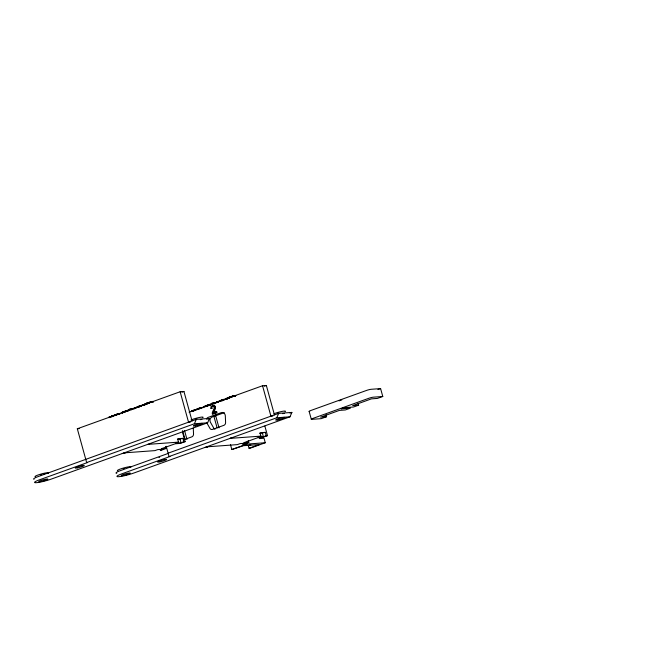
<?xml version="1.0" encoding="UTF-8"?>
<svg xmlns="http://www.w3.org/2000/svg" width="672" height="672" viewBox="0 0 672 672"><rect width="100%" height="100%" fill="white"/><g stroke="black" fill="none" stroke-linecap="round" stroke-linejoin="round"><path stroke-width="1.01" d="M213.587 403.536L212.512 403.528M137.5 407.501L138.02 407.232M216.661 402.772L217.367 402.326M230.866 397.404L231.949 396.875M216.846 411.692L213.192 412.65L215.158 407.761A2.428 2.05 85.8 0 0 214.914 406.358L213.335 405.216L211.361 406.106A2.134 1.798 85.8 0 0 210.899 407.324L210.958 408.366L212.226 408.274M215.452 408.248L213.528 413.524M86.646 462.563L194.384 423.78L196.291 419.378L209.513 418.412L207.614 422.814L51.677 478.951A11.424 1.411 -15.4 0 1 36.389 482.689A11.424 1.411 -15.4 0 1 39.404 479.842L87.595 462.496L86.646 462.563L77.322 428.77L180.146 391.751L183.943 391.474L192.049 420.907M169.033 456.557L276.772 417.774L278.67 413.372L291.892 412.415L289.993 416.808L134.064 472.945A11.424 1.411 -15.4 0 1 118.776 476.692A11.424 1.411 -15.4 0 1 121.792 473.844L169.982 456.49L169.033 456.557L166.211 446.309M207.976 405.552L204.053 406.484L204.674 406.501M119.767 413.608L118.784 413.608M259.35 438.589L264.037 438.245L265.272 442.747L250.186 448.182L249.043 448.266L248.363 445.788L249.228 445.024M131.107 409.609L129.78 409.592M139.163 406.736C134.341 407.744 141.926 404.452 141.162 406.19M191.596 411.6L193.25 411.012M223.474 400.05L220.424 400.63L222.13 400.529C215.888 402.209 224.137 398.429 223.314 400.201L224.154 399.974M225.263 398.975L228.556 397.639L228.74 398.32M207.312 405.728L205.909 406.258M125.462 411.642L121.674 412.448L122.464 413.188M109.208 416.993L110.771 416.539M213.427 406.358L214.435 405.989L215.284 406.476L212.159 406.451A1.394 1.176 85.8 0 0 211.722 407.484L211.806 408.173L210.958 408.366M142.741 405.56L144.203 405.065M202.6 407.56L198.853 408.299L199.046 408.971L200.584 408.391M129.478 410.071L129.284 409.391L129.856 409.189L134.652 408.248M211.873 404.065L211.688 403.385L216.787 402.209M144.673 404.863L145.992 404.41M227.069 398.857L228.068 398.496M149.302 402.335L149.503 402.486M117.818 414.515L116.642 414.977L116.458 414.305L120.506 413.347L119.952 413.666M199.282 408.668L198.5 408.946M193.754 410.936L194.384 410.651M127.68 410.978L129.259 410.432M134.669 408.442L134.182 408.752L134.66 408.778M220.114 401.251L219.559 401.47M204.8 406.207L206.716 405.686M124.715 411.844L123.514 412.264M225.246 399.496L226.598 399.059M122.086 412.986L123.295 412.558M206.9 406.358L206.632 405.468L208.488 404.981M207.362 406.056L206.816 406.14L207.908 405.796M124.816 412.121L124.236 411.474L125.773 411.012L125.958 411.684M124.421 412.146L125.16 411.902M206.632 405.468L208.169 405.006L208.362 405.678M229.102 397.891L229.286 397.194L229.06 398.135M149.604 443.696L148.974 444.284M231.983 437.69L230.101 438.371L260.912 436.128L259.988 432.751L265.297 432.356L266.23 435.742L267.498 435.649L264.869 426.115M131.3 409.66L132.67 409.206M110.846 417.018L112.342 416.564L111.905 415.909L112.342 416.564M216.712 402.494L215.519 402.881M219.232 401.495C220.777 400.596 214.931 402.226 218.114 401.806M137.474 407.358L136.819 407.593M210.302 404.872L211.302 404.527M109.007 417.682L112.157 415.884M232.142 396.161L231.403 396.514L232.084 396.446M204.7 406.888L206.06 406.451M207.388 405.846L206.329 406.216M149.545 402.881L148.747 403.427M146.664 404.141L146.496 403.234L147.538 402.973L147.722 403.645M147.538 402.973L146.496 403.234M150.814 402.217L153.493 401.579C153.023 400.697 145.832 403.25 149.621 402.562M111.905 415.909L114.727 415.54M125.622 411.709L125.437 411.037L128.26 410.668L127.697 410.869M140.725 405.527L142.8 405.216M146.093 404.342L145.908 403.662L148.73 403.292L148.168 403.502M147.496 403.838L147.302 403.158L147.874 402.956L148.058 403.637M124.505 412.364L124.32 411.692L122.279 412.297L124.606 411.667M121.909 412.952L122.632 412.692L122.052 412.734M144.346 404.872L144.908 404.67L143.203 404.771L144.774 404.292M146.252 404.191L146.824 403.981L145.118 404.082L146.479 403.62L146.664 404.3M150.259 402.629L150.486 401.797M112.09 416.581L112.661 416.38M140.918 406.207L141.758 405.98M181.986 392.179L183.943 391.474M228.892 397.228L229.933 396.967L230.118 397.639L229.429 397.774M229.286 397.194L229.933 396.967M235.897 395.573L230.681 396.682L232.025 396.556M194.494 410.575L194.309 409.903L197.131 409.534M208.026 405.703L207.841 405.031L210.664 404.662L210.092 404.863M223.129 399.521L225.196 399.21M228.497 398.336L228.304 397.656L231.126 397.295M229.706 397.152L232.529 396.791M207.026 405.434L207.211 406.115M204.935 406.325L207.329 405.686M189.101 412.188L262.55 385.745L266.347 385.468L274.453 414.901M226.741 398.866L227.312 398.664L225.607 398.765L227.17 398.294M232.655 396.623L232.89 395.791M264.382 386.173L266.347 385.468M213.192 412.65L216.376 411.499L216.628 412.415L212.335 413.96C211.672 411.289 215.174 409.181 214.015 406.568M196.291 419.378L38.472 476.465A11.424 1.411 -15.4 0 0 34.012 479.287M214.46 413.557L217.039 412.633M224.272 412.658L212.008 417.077A3.536 2.974 85.8 0 0 210.336 422.092L213.931 428.434A2.932 2.47 85.8 0 0 215.065 429.156M207.589 419.11L209.513 418.412M177.425 439.58L182.918 438.362L183.851 441.748L185.111 441.655L182.49 432.121M183.322 439.925L191.814 436.867A2.932 2.47 85.8 0 0 193.528 433.986L193.284 428.131M182.918 438.362L177.601 438.749L178.534 442.134L175.703 443.15L181.02 442.764L183.851 441.748M165.908 446.468L166.438 448.375L161.532 450.139L160.264 450.232L163.094 449.215L157.777 449.602L154.946 450.618L124.127 452.869L125.395 452.777L122.245 453.55M185.111 441.655L180.205 443.419L175.148 443.789L161.372 448.745L166.438 448.375M168.101 453.18L278.67 413.372M168.067 453.466L120.859 470.459A11.424 1.411 -15.4 0 0 116.768 473.332M289.976 413.104L291.892 412.415M377.916 389.567L380.604 388.601L382.78 396.488L377.404 398.42L371.431 398.857L352.666 405.619L358.63 405.182L358.117 403.318M259.812 433.574L265.297 432.356M260.912 436.128L258.09 437.144L263.399 436.758L266.23 435.742M248.296 440.462L248.816 442.369L243.911 444.133L242.651 444.226L245.473 443.209L240.164 443.596L237.334 444.62L206.514 446.863L207.782 446.771L204.624 447.544M267.498 435.649L262.592 437.413L257.527 437.783L243.76 442.739L248.816 442.369M230.513 444.738L231.832 449.526L246.926 444.091L265.272 442.747M326.038 414.75L326.575 416.716L321.199 418.656L311.875 419.336A3.536 0.437 -15.4 0 1 312.799 418.454L368.684 398.328A3.536 0.437 -15.4 0 1 373.414 397.169L382.78 396.488M358.63 405.182L353.581 406.997L344.215 407.686L341.015 408.828L350.381 408.148L345.349 409.962L339.385 410.399L320.611 417.152L326.575 416.716M248.363 445.788L250.816 444.906M249.043 448.266L259.417 444.536L243.348 445.704L231.832 449.526M147.025 403.78L147.143 402.998M339.066 400.856L341.813 399.882M150.696 402.167L151.435 401.906L150.234 401.99M233.092 396.161L233.839 395.9L232.63 395.984M233.218 396.211L235.301 395.791L235.486 396.463M124.631 411.986L123.934 412.222M114.82 414.935L116.609 414.54M136.618 407.576C139.003 406.602 132.678 408.047 135.5 407.845M114.677 415.632L116.08 415.22M197.072 409.626L198.484 409.214M134.064 408.593L133.123 408.887M214.099 403.502L215.401 403.116M140.204 406.451L139.02 406.93M220.718 401.125L219.954 401.52M40.622 474.793L41.286 474.575M123.329 468.678L124.018 468.468M135.316 408.206L136.727 407.837M116.18 415.01L116.105 414.952M217.711 402.209L218.77 401.906M215.452 402.83C218.123 402.15 212.562 402.385 213.73 403.763M222.894 400.361L221.836 400.823L221.651 400.151M195.569 419.026L196.745 418.698M277.956 413.02L278.536 412.843M140.708 405.644L140.339 405.947M118.742 414.078L118.037 414.187M201.138 408.072L200.441 408.181L201.113 407.996M132.754 408.92C136.03 408.215 130.334 408.257 131.334 409.769M118.717 414.002L118.07 414.17M212.033 404.074L211.588 404.191M228.875 397.614L227.917 398.076M193.166 410.533L191.73 411.02M126.092 410.987L124.236 411.474M118.549 414.296L119.91 414.011M146.345 404.326L146.16 403.645L144.925 403.998L144.404 404.25L144.623 404.964M194.746 410.558L194.552 409.878L193.318 410.239L192.797 410.483L193.015 411.197M144.438 404.292L142.859 404.981M110.435 416.531L108.856 417.228M192.83 410.525L191.26 411.222M118.549 413.658L116.458 414.305M129.41 410.138L128.965 410.239M201.306 408.198L201.986 408.055M218.165 401.89L216.392 402.066L220.114 401.008M212.184 403.586L209.647 404.452L210.722 404.46M201.188 407.602L198.853 408.299M135.416 407.971L133.997 408.072L137.483 407.022M116.584 414.406L113.702 415.38L114.475 415.38M212.092 403.712L210.697 404.326M199.298 408.349L196.106 409.374L197.19 409.332M201.415 407.56L202.205 407.56M43.285 474.104L43.999 474.071M128.008 410.508C126.109 410.458 131.132 409.063 127.982 410.332M147.302 403.158L148.814 403.049M141.296 405.485L142.985 405.367M225.38 399.361L222.734 399.941M141.078 406.056L138.029 406.61L139.734 406.535M380.604 388.601L371.238 389.281A3.536 0.437 -15.4 0 0 366.517 390.44L310.632 410.567A3.536 0.437 -15.4 0 0 309.7 411.449M129.284 409.391L131.645 409.223M211.688 403.385L214.04 403.217M127.697 411.398L126.193 411.508L126.008 410.827M208.589 405.502L210.092 405.392M213.167 406.081L214.435 405.989M213.646 406.232L214.906 406.14M214.242 407.064L215.51 406.972M114.164 415.741L111.25 416.338M196.56 409.735L193.914 410.315M111.518 416.321L112.82 416.228M212.335 413.96L213.604 413.868M77.322 428.77L79.22 428.627M190.428 422.033L188.53 422.167L180.146 391.751M272.824 416.027L270.925 416.161L262.55 385.745M194.384 423.78L207.614 422.814M276.772 417.774L289.993 416.808M147.714 444.377L178.534 442.134M214.595 405.124L212.629 406.014A2.134 1.798 85.8 0 0 212.243 406.787M226.985 398.303L227.17 398.975M222.071 400.84L221.81 400.168M197.165 409.198L199.315 408.526M226.8 398.244L227.018 398.958M139.222 406.115L139.44 406.829M206.539 422.369L210.134 428.711A2.932 2.47 85.8 0 0 212.554 429.4L223.868 425.326A2.932 2.47 85.8 0 0 225.59 422.444L225.305 415.607A3.536 2.974 85.8 0 0 221.424 412.6L208.211 417.354A3.536 2.974 85.8 0 0 206.464 419.11M309.128 411.382L311.304 419.269M262.466 433.381L263.399 436.758M246.431 442.285L246.926 444.091M230.269 396.95L230.454 397.631M229.538 396.992L229.723 397.673M223.692 399.319L223.877 400M213.226 403.116L213.419 403.788L212.436 403.864L212.251 403.183M215.468 414.96L219.03 427.879M213.847 416.086L217.132 428.014M208.404 404.821L208.681 405.653M207.001 405.661L207.194 406.342M203.734 406.988L203.918 407.66M194.872 409.693L195.065 410.533M192.982 410.542L193.175 411.214M184.514 430.475L186.976 439.421M182.616 430.609L185.077 439.555M180.088 439.387L181.02 442.764M152.897 401.797L153.09 402.469M144.589 404.309L144.774 404.981M141.296 405.325L141.481 406.006M130.83 409.122L131.015 409.794L130.04 409.87L129.856 409.189M122.539 412.331L122.724 413.003M112.476 415.699L112.661 416.539M110.586 416.548L110.771 417.22M200.248 419.672A7.064 0.874 -15.4 0 1 201.919 419.395M190.949 420A7.064 0.874 -15.4 0 1 199.626 417.421A7.064 0.874 -15.4 0 1 202.7 417.69M35.465 476.784A7.064 0.874 -15.4 0 1 41.866 473.81A7.064 0.874 -15.4 0 1 48.056 473.39M282.626 413.666A7.064 0.874 -15.4 0 1 284.306 413.389M274.05 413.7A7.064 0.874 -15.4 0 1 282.467 411.331A7.064 0.874 -15.4 0 1 285.088 411.684M117.844 470.778A7.064 0.874 -15.4 0 1 124.253 467.804A7.064 0.874 -15.4 0 1 130.435 467.393M159.012 457.397A4.712 0.58 -15.4 0 1 159.667 457.178M195.434 425.905A4.712 0.58 -15.4 0 0 202.398 423.536A4.712 0.58 -15.4 0 0 195.737 424.788A4.712 0.58 -15.4 0 0 195.434 425.905M40.723 481.572A4.712 0.58 -15.4 0 0 47.863 479.195A4.712 0.58 -15.4 0 0 41.429 480.337A4.712 0.58 -15.4 0 0 40.723 481.572M77.566 467.838A4.712 0.58 -15.4 0 0 84.269 465.478A4.712 0.58 -15.4 0 0 77.356 466.847A4.712 0.58 -15.4 0 0 77.566 467.838M277.822 419.908A4.712 0.58 -15.4 0 0 284.777 417.53A4.712 0.58 -15.4 0 0 278.116 418.782A4.712 0.58 -15.4 0 0 277.822 419.908M123.11 475.566A4.712 0.58 -15.4 0 0 130.25 473.197A4.712 0.58 -15.4 0 0 123.816 474.34A4.712 0.58 -15.4 0 0 123.11 475.566M159.944 461.832A4.712 0.58 -15.4 0 0 166.656 459.472A4.712 0.58 -15.4 0 0 159.734 460.849A4.712 0.58 -15.4 0 0 159.944 461.832"/></g></svg>
